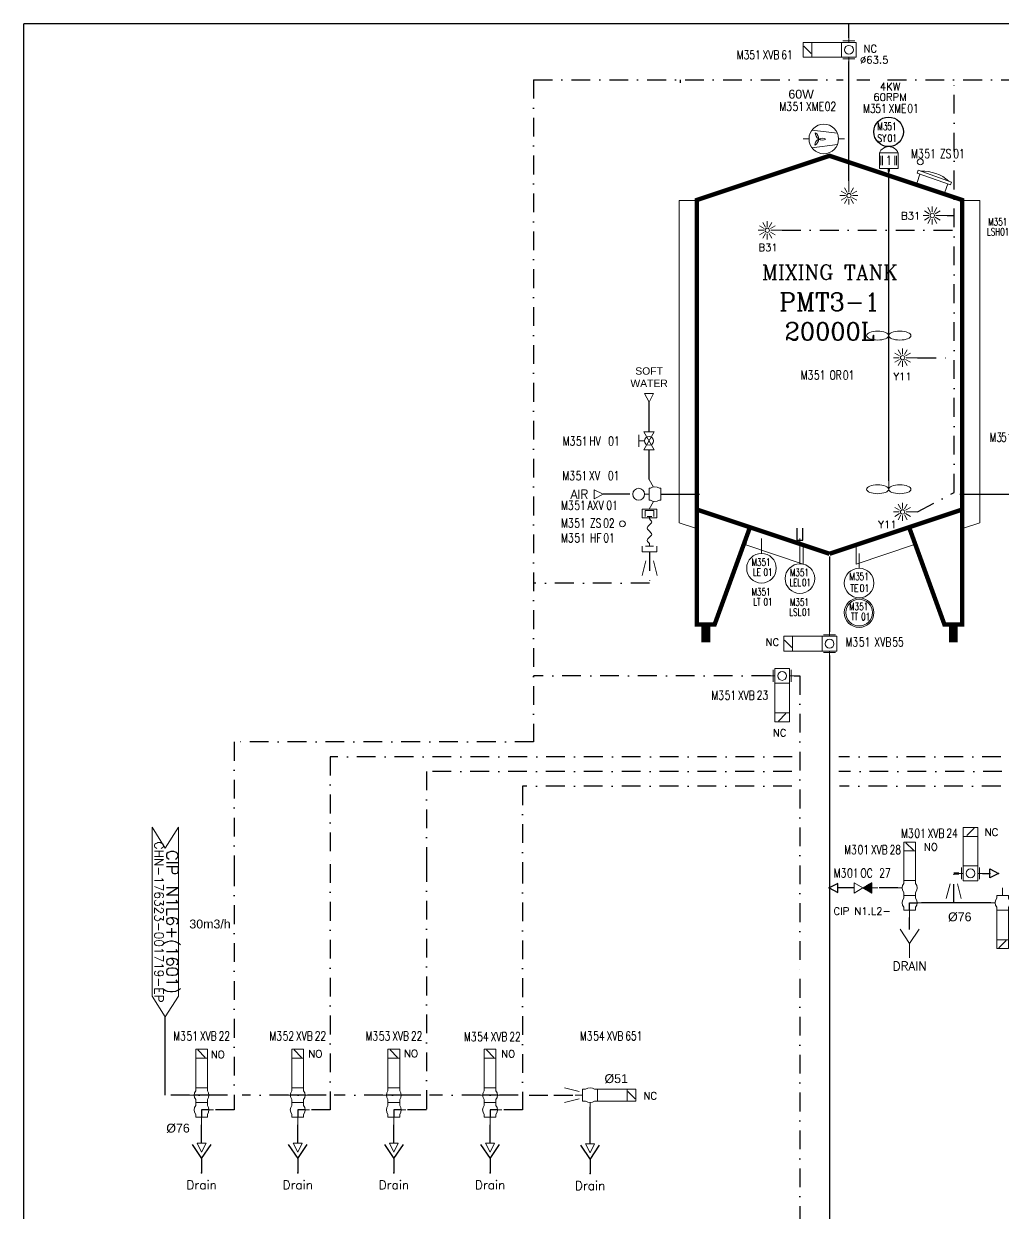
# Model space of a CAD drawing. Header units: inches. Extents: x 11605 to 13264, y 22375 to 23337.
# Drawn here: x 11675.7 to 12006.4, y 22830.9 to 23232.4 of the extents above; entities that cross this region are included whole.
import ezdxf
from ezdxf.enums import TextEntityAlignment as Align

# ---------------------------------------------------------------- set-up
doc = ezdxf.new("R2010")
doc.units = ezdxf.units.IN
doc.header["$MEASUREMENT"] = 0
doc.linetypes.add('ACAD_ISO02W100', pattern=[15, 12, -3])
doc.linetypes.add('DASHDOT2', pattern=[12.7, 6.35, -3.175, 0, -3.175])
for name, color, linetype in [('14 Pipe Water Cold', 142, 'Continuous'), ('CUVERIE', 7, 'Continuous'), ('DIAMETRE', 7, 'Continuous'), ('MATERIEL-DIVERS', 7, 'Continuous'), ('POMPES-PROCESS', 7, 'Continuous'), ('REPERES', 7, 'Continuous'), ('techn-data', 7, 'Continuous'), ('TEXTE', 7, 'Continuous'), ('TEXTES', 7, 'Continuous'), ('TUYAUTERIE-AIR INSTRUMENT', 3, 'Continuous'), ('TUYAUTERIE-EAU', 5, 'Continuous'), ('TUYAUTERIE-EGOUT', 32, 'Continuous'), ('TUYAUTERIE-NEP', 4, 'DASHDOT2'), ('TXT_FR', 7, 'Continuous'), ('VANNES', 7, 'Continuous')]:
    doc.layers.add(name, color=color, linetype=linetype)
for name, color, linetype, lineweight in [('15 Pipe Drain', 32, 'Continuous', 30), ('17 Pipe CIP', 4, 'DASHDOT2', 50), ('19 Pipe Process', 30, 'Continuous', 30), ('31 Equipment', 7, 'Continuous', 9), ('33 Instruments Labels', 7, 'Continuous', 9), ('43 TXT English', 7, 'Continuous', 9), ('44 TXT French', 7, 'Continuous', 9), ('AM_0', 7, 'Continuous', 30)]:
    doc.layers.add(name, color=color, linetype=linetype, lineweight=lineweight)
doc.layers.get('REPERES').off()
doc.styles.add('ROMANC', font='romanc')
doc.styles.add('ROMANS', font='ROMANS.SHX')
doc.styles.add('ROMANT', font='romant')
doc.styles.get("Standard").update_dxf_attribs({"font": 'arial.ttf'})
doc.styles.add('USER1', font='TXT.SHX', dxfattribs={"bigfont": 'gbcbig.shx'})

# ---------------------------------------------------------------- blocks, each defined once
blk = doc.blocks.new('APV-TNK-INSULAT-12')
at = {"layer": '31 Equipment', "color": 7}
for p, q in [((-24.95, 67), (-28.22, 67)), ((-28.22, 67), (-28.22, 6.51)), ((24.95, 67), (28.22, 67)), ((28.22, 67), (28.22, 6.51)), ((-28.22, 6.51), (-24.95, 5.42)), ((28.22, 6.51), (24.95, 5.42)), ((-15.74, 2.35), (-4.98, -1.24)), ((-4.98, -1.24), (-4.98, 2.26)), ((15.74, 2.35), (4.98, -1.24)), ((4.98, -1.24), (4.98, 2.26))]:
    blk.add_line(p, q, dxfattribs=at)
at = {"layer": '31 Equipment'}
for p, q in [((-24.95, 5.42), (-24.95, 67)), ((24.95, 5.42), (24.95, 67)), ((-15.74, 2.35), (-14.94, 5.58)), ((-14.94, 5.58), (-4.98, 2.26)), ((14.94, 5.58), (4.98, 2.26)), ((15.74, 2.35), (14.94, 5.58))]:
    blk.add_line(p, q, dxfattribs=at)
at = {"layer": '31 Equipment', "ltscale": 38}
blk.add_point((0, 0), dxfattribs=at)
blk = doc.blocks.new('APV-TNK-ACC-MANHOLE-1')
at = {"layer": '31 Equipment'}
for p, q in [((-6, 3), (-6, 4)), ((-6, 4), (6, 4)), ((-6, 3), (6, 3)), ((-5, 0), (-5, 3)), ((5, 3), (5, 0)), ((6, 3), (6, 4))]:
    blk.add_line(p, q, dxfattribs=at)
blk.add_arc((0, -8), 13, 67.3801, 112.6199, dxfattribs=at)
blk = doc.blocks.new('APV-TNK-GEN-11')
at = {"layer": '31 Equipment', "color": 7}
for points, const_width in [([(-14.94, 21.58), (-21.58, 3.32), (-24.9, 3.32), (-24.9, 83), (0, 91.3), (24.9, 83), (24.9, 3.32), (21.58, 3.32), (14.94, 21.58)], 0.83), ([(-24.9, 24.9), (0, 16.6)], 0.83), ([(24.9, 24.9), (0, 16.6)], 0.83), ([(-23.24, 3.32), (-23.24, 0)], 1.66), ([(23.24, 3.32), (23.24, 0)], 1.66)]:
    blk.add_lwpolyline(points, dxfattribs=dict(at, const_width=const_width))
at = {"layer": '31 Equipment', "ltscale": 38}
blk.add_point((0, 16), dxfattribs=at)
blk = doc.blocks.new('APV-INS-POS-GEN-1')
at = {"layer": '31 Equipment', "color": 5}
blk.add_circle((0, 0), 1, dxfattribs=at)
blk = doc.blocks.new('APV-FTG-CONX-QUICK-1')
at = {"layer": '31 Equipment'}
for p, q in [((-0.5, 2.5), (2.5, 2.5)), ((-0.5, -2.5), (-0.5, 2.5)), ((0, 1.5), (2, 1.5)), ((0, 0.83), (0, -0.83)), ((2, 1.5), (2, -1.5)), ((2.5, 2.5), (2.5, -2.5)), ((2.5, -2.5), (-0.5, -2.5)), ((0, -0.83), (0, -0.83)), ((2, -1.5), (0, -1.5))]:
    blk.add_line(p, q, dxfattribs=at)
blk = doc.blocks.new('APV-FTG-CONX-HOSE-1')
at = {"layer": '31 Equipment'}
for p, q in [((-4.17, 0), (-5, 0)), ((4.17, 0), (5, 0))]:
    blk.add_line(p, q, dxfattribs=at)
for points in [[(-4.17, 0), (-3.63, 0.5), (-3.42, 0.71), (-3.13, 0.79), (-2.83, 0.71), (-2.58, 0.5), (-1.54, -0.5), (-1.33, -0.71), (-1.04, -0.79), (-0.75, -0.71), (-0.5, -0.5), (0, 0)], [(0, 0), (0.54, 0.5), (0.75, 0.71), (1.04, 0.79), (1.33, 0.71), (1.58, 0.5), (2.62, -0.5), (2.83, -0.71), (3.12, -0.79), (3.42, -0.71), (3.67, -0.5), (4.17, 0)]]:
    blk.add_lwpolyline(points, dxfattribs=at)
blk = doc.blocks.new('APV-FTG-CONX-SCREWED-1')
at = {"layer": '31 Equipment'}
for p, q in [((0, 2.5), (2, 2.5)), ((0, 1.33), (0, -1.33)), ((2, 2.5), (2, -2.5)), ((0, -1.33), (0, -1.33)), ((2, -2.5), (0, -2.5))]:
    blk.add_line(p, q, dxfattribs=at)
blk = doc.blocks.new('APV-FCE-GEN-REDCON-1')
at = {"layer": '31 Equipment', "color": 7}
for p, q in [((-2.5, 2.5), (2.5, 1.25)), ((2.5, 1.25), (2.5, 1.25)), ((2.5, -1.25), (-2.5, -2.5))]:
    blk.add_line(p, q, dxfattribs=at)
blk = doc.blocks.new('APV-SIGN-ARW-FLOW-1')
at = {"layer": '31 Equipment'}
for p, q in [((-1.5, -1.5), (-1.5, 1.5)), ((-1.5, 1.5), (1.5, 0)), ((1.5, 0), (-1.5, -1.5))]:
    blk.add_line(p, q, dxfattribs=at)
blk = doc.blocks.new('APV-TNK-ACC-MOT-1')
at = {"layer": '31 Equipment', "color": 7}
for p, q in [((3.15, 6.4), (-3.15, 6.4)), ((-3.15, 6.4), (-3.15, 1.15)), ((-2.64, 5.35), (-2.64, 2.2)), ((-2.1, 5.35), (-2.1, 2.2)), ((2.1, 5.35), (2.1, 2.2)), ((2.66, 5.35), (2.66, 2.2)), ((3.15, 1.15), (3.15, 6.4)), ((-3.15, 1.15), (3.15, 1.15))]:
    blk.add_line(p, q, dxfattribs=at)
blk.add_arc((0, 5.09), 3.41, 22.6199, 157.3801, dxfattribs=at)
at = {"layer": '31 Equipment', "ltscale": 38}
blk.add_point((0, 0), dxfattribs=at)
at = {"layer": '31 Equipment', "color": 7}
blk.add_trace([(-0.39, 0), (0.39, 0), (-0.39, 1.15), (0.39, 1.15)], dxfattribs=at)
at = {"layer": '31 Equipment', "style": 'ROMANT', "width": 0.8}
blk.add_text('1', height=3, dxfattribs=at).set_placement((0, 3.89), align=Align.MIDDLE)
blk = doc.blocks.new('APV-TNK-ACC-AGIT-1')
at = {"layer": '31 Equipment'}
blk.add_line((0, 0), (0, -8), dxfattribs=at)
for centre in [(-2.5, -8), (2.5, -8)]:
    blk.add_ellipse(centre, major_axis=(-2.5, 0), ratio=0.4, dxfattribs=at)
blk = doc.blocks.new('INSTR-M-L-SY')
at = {"layer": 'MATERIEL-DIVERS', "color": 7}
blk.add_circle((0, 0), 5, dxfattribs=at)
blk = doc.blocks.new('APV-VLV-BFLY-SVS-3')
at = {"layer": '31 Equipment', "ltscale": 38}
for p, q in [((1.25, 15.25), (-1.25, 12.75)), ((-2.5, 0), (-4, 0)), ((2.5, 2.5), (-2.5, 2.5)), ((-2.5, 2.5), (-2.5, -2.5)), ((2.5, -2.5), (2.5, 2.5)), ((2.5, 0), (4, 0)), ((-2.5, -2.5), (2.5, -2.5))]:
    blk.add_line(p, q, dxfattribs=at)
at = {"layer": '31 Equipment'}
for p, q in [((-3, 2), (-3, -2)), ((3, -2), (3, 2))]:
    blk.add_line(p, q, dxfattribs=at)
at = {"layer": '31 Equipment', "ltscale": 38}
for points in [[(-2.5, 12.5), (2.5, 12.5), (2.5, 15.5), (-2.5, 15.5)], [(-2.5, 2.5), (2.5, 2.5), (2.5, 12.5), (-2.5, 12.5)]]:
    blk.add_lwpolyline(points, close=True, dxfattribs=at)
blk.add_circle((0, 0), 1.5, dxfattribs=at)
blk = doc.blocks.new('APV-TNK-ACC-SPRAYBALL-1')
at = {"layer": '31 Equipment'}
for p, q in [((0, -3.81), (0, 0)), ((-1.03, -4.4), (-2.65, -3.47)), ((-0.6, -3.97), (-1.53, -2.35)), ((0.6, -3.97), (1.53, -2.35)), ((1.03, -4.4), (2.65, -3.47)), ((-1.19, -5), (-3.05, -5)), ((-1.03, -5.6), (-2.65, -6.53)), ((-0.6, -6.03), (-1.53, -7.65)), ((0, -6.19), (0, -8.05)), ((0.6, -6.03), (1.53, -7.65)), ((1.03, -5.6), (2.65, -6.53)), ((1.19, -5), (3.05, -5))]:
    blk.add_line(p, q, dxfattribs=at)
blk.add_circle((0, -5), 0.738, dxfattribs=at)
blk = doc.blocks.new('APV-VLV-SSEAT-SW41-3')
at = {"layer": '31 Equipment', "ltscale": 38}
for p, q in [((1.25, 15.25), (-1.25, 12.75)), ((-2, 2.5), (-2, 1.5)), ((2, 2.5), (2, 1.5)), ((2.5, 0), (4, 0)), ((-2, -2.5), (-2, -1.5)), ((2, -2.5), (-2, -2.5)), ((-2, -2.5), (2, -2.5)), ((0, -2.5), (0, -5)), ((2, -2.5), (2, -1.5))]:
    blk.add_line(p, q, dxfattribs=at)
for points in [[(-2, 12.5), (2, 12.5), (2, 15.5), (-2, 15.5)], [(-2, 2.5), (2, 2.5), (2, 12.5), (-2, 12.5)]]:
    blk.add_lwpolyline(points, close=True, dxfattribs=at)
for start, end in [(143.1301, 216.8699), (323.1301, 36.8699)]:
    blk.add_arc((0, 0), 2.5, start, end, dxfattribs=at)
blk = doc.blocks.new('EGOUT')
at = {"color": 7}
for p, q in [((-3.2, 9.61), (0, 4.81)), ((0, 4.81), (3.2, 9.61)), ((0, 4.81), (0, 0))]:
    blk.add_line(p, q, dxfattribs=at)
at = {"color": 7, "extrusion": (0, -1, 0)}
blk.add_point((0, 0), dxfattribs=at)
at = {"layer": 'POMPES-PROCESS', "style": 'ROMANS'}
blk.add_attdef('EGOUT', text='', height=3, dxfattribs=at).set_placement((0, -4), align=Align.MIDDLE)
blk = doc.blocks.new('APV-VLV-SSEAT-SW44-4')
at = {"layer": '31 Equipment', "ltscale": 38}
for p, q in [((1.25, 20.25), (-1.25, 17.75)), ((-4, 5), (-2.5, 5)), ((-2, 7.5), (-2, 6.5)), ((2, 7.5), (2, 6.5)), ((-2.5, 0), (-4, 0)), ((-2, 2.5), (-2, 3.5)), ((-2, 2.5), (2, 2.5)), ((-2, 2.5), (-2, 1.5)), ((2, 2.5), (2, 3.5)), ((2, 2.5), (2, 1.5)), ((-2, -1.5), (-2, -2.5)), ((-2, -2.5), (2, -2.5)), ((0, -2.5), (0, -5)), ((2, -1.5), (2, -2.5))]:
    blk.add_line(p, q, dxfattribs=at)
at = {"layer": '31 Equipment', "lineweight": 30}
for p, q in [((-2.5, 5), (2.5, 5)), ((-2.5, 0), (0, 0)), ((0, 0), (0, -2.5))]:
    blk.add_line(p, q, dxfattribs=at)
at = {"layer": '31 Equipment'}
blk.add_line((2.5, 5), (4, 5), dxfattribs=at)
at = {"layer": '31 Equipment', "ltscale": 38}
for points in [[(-2, 17.5), (2, 17.5), (2, 20.5), (-2, 20.5)], [(-2, 7.5), (2, 7.5), (2, 17.5), (-2, 17.5)]]:
    blk.add_lwpolyline(points, close=True, dxfattribs=at)
for centre, start, end in [((0, 5), 143.1301, 216.8699), ((0, 5), 323.1301, 36.8699), ((0, 0), 143.1301, 216.8699), ((0, 0), 323.1301, 36.8699)]:
    blk.add_arc(centre, 2.5, start, end, dxfattribs=at)
blk = doc.blocks.new('APV-FTG-GEN-DRAIN-1')
at = {"layer": '31 Equipment'}
for p, q in [((-3.2, 9.61), (0, 4.81)), ((0, 4.81), (3.2, 9.61)), ((0, 0), (0, 4.81))]:
    blk.add_line(p, q, dxfattribs=at)
at = {"layer": '43 TXT English', "style": 'ROMANS'}
blk.add_attdef('DRAIN', text='', height=3, dxfattribs=at).set_placement((0, -4), align=Align.MIDDLE)
at = {"layer": '44 TXT French', "style": 'ROMANS'}
blk.add_attdef('EGOUT', text='', height=3, dxfattribs=at).set_placement((0, -4), align=Align.MIDDLE)
blk = doc.blocks.new('APV-VLV-SSEAT-SW43-41')
at = {"layer": '31 Equipment', "ltscale": 38}
for p, q in [((1.25, 20.25), (-1.25, 17.75)), ((-2, 7.5), (-2, 6.5)), ((2, 7.5), (2, 6.5)), ((2.5, 5), (4, 5)), ((-2.5, 0), (-4, 0)), ((-2, 2.5), (-2, 3.5)), ((-2, 2.5), (2, 2.5)), ((-2, 2.5), (-2, 1.5)), ((2, 2.5), (2, 3.5)), ((2, 2.5), (2, 1.5)), ((-2, -1.5), (-2, -2.5)), ((-2, -2.5), (2, -2.5)), ((0, -2.5), (0, -5)), ((2, -1.5), (2, -2.5))]:
    blk.add_line(p, q, dxfattribs=at)
at = {"layer": '31 Equipment', "lineweight": 30}
for p, q in [((0, 0), (-2.5, 0)), ((0, -2.5), (0, 0))]:
    blk.add_line(p, q, dxfattribs=at)
at = {"layer": '31 Equipment', "ltscale": 38}
for points in [[(-2, 17.5), (2, 17.5), (2, 20.5), (-2, 20.5)], [(-2, 7.5), (2, 7.5), (2, 17.5), (-2, 17.5)]]:
    blk.add_lwpolyline(points, close=True, dxfattribs=at)
for centre, start, end in [((0, 5), 143.1301, 216.8699), ((0, 5), 323.1301, 36.8699), ((0, 0), 143.1301, 216.8699), ((0, 0), 323.1301, 36.8699)]:
    blk.add_arc(centre, 2.5, start, end, dxfattribs=at)
blk = doc.blocks.new('FLE23-A')
at = {"color": 7}
for p, q in [((0, 1.5), (-3, 0)), ((-3, 0), (0, -1.5)), ((0, -1.5), (0, 1.5))]:
    blk.add_line(p, q, dxfattribs=at)
at = {"layer": 'MATERIEL-DIVERS', "color": 7, "extrusion": (-1, 0, 0)}
blk.add_point((-3, 0), dxfattribs=at)
at = {"layer": 'MATERIEL-DIVERS', "color": 2}
for p in [(-3, 0), (0, 0)]:
    blk.add_point(p, dxfattribs=at)
at = {"layer": 'MATERIEL-DIVERS', "color": 7, "extrusion": (1, 0, 0)}
blk.add_point((0, 0), dxfattribs=at)
blk = doc.blocks.new('APV-SIGN-ARW-DWG-1')
at = {"layer": '31 Equipment'}
for p, q in [((-32, 4.49), (25, 4.49)), ((-32, 4.49), (-25, 0)), ((25, 4.49), (32, 0)), ((-25, 0), (-32, -4.49)), ((32, 0), (25, -4.49)), ((-32, -4.49), (25, -4.49))]:
    blk.add_line(p, q, dxfattribs=at)
at = {"layer": '31 Equipment', "style": 'ROMANS', "width": 0.8}
for tag, p in [('TEXT1', (0, 0.37)), ('TEXT2', (0, -3.63))]:
    blk.add_attdef(tag, text='', height=3, dxfattribs=at).set_placement(p, align=Align.CENTER)
blk = doc.blocks.new('REPNORM')
at = {"layer": 'TEXTES', "style": 'ROMANS', "width": 0.75}
for tag, p in [('ZONE', (-9.75, -1.25)), ('SOUSZONE', (-5.25, -1.25)), ('ELEMENT', (0, -1.25)), ('NUM', (4.5, -1.25))]:
    blk.add_attdef(tag, p, '', height=3, dxfattribs=at)
blk = doc.blocks.new('REPNORM1')
at = {"layer": 'TEXTES', "style": 'ROMANS', "width": 0.75}
for tag, p in [('ZONE', (-9.75, -1.25)), ('SOUSZONE', (-5.25, -1.25)), ('ELEMENT', (-0.75, -1.25)), ('NUM', (5.59, -1.22))]:
    blk.add_attdef(tag, p, '', height=3, dxfattribs=at)
blk = doc.blocks.new('REPINS2')
at = {"layer": 'TEXTES', "style": 'ROMANS', "width": 0.7}
for tag, p in [('ZONE', (-3.35, 0.8)), ('SOUSZONE', (0.05, 0.8)), ('NUM', (0.7, -2.6))]:
    blk.add_attdef(tag, p, '', height=2.5, dxfattribs=at)
blk.add_attdef('ELEMENT', text='', height=2.5, dxfattribs=at).set_placement((-1.56, -2.59), align=Align.CENTER)
blk = doc.blocks.new('APV-INS-M-L-LE2')
at = {"layer": '31 Equipment', "color": 7}
blk.add_line((5, 0), (13, 0), dxfattribs=at)
at = {"layer": '31 Equipment', "lineweight": 25}
blk.add_lwpolyline([(17, 1), (13, 1), (13, 0), (13, -1), (17, -1)], dxfattribs=at)
at = {"layer": '31 Equipment', "color": 7}
blk.add_circle((0, 0), 5, dxfattribs=at)
at = {"layer": '33 Instruments Labels', "style": 'ROMANS', "width": 0.8}
blk.add_attdef('LE?', text='', height=3, dxfattribs=at).set_placement((0, 0), align=Align.MIDDLE)
blk = doc.blocks.new('APV-INS-M-L-TE')
at = {"layer": '31 Equipment', "color": 7}
blk.add_line((0, -5), (0, -10), dxfattribs=at)
blk.add_circle((0, 0), 5, dxfattribs=at)
at = {"layer": '33 Instruments Labels', "style": 'ROMANS', "width": 0.8, "flags": 8}
blk.add_attdef('TE', text='', height=3, dxfattribs=at).set_placement((0, 0), align=Align.MIDDLE)
blk = doc.blocks.new('APV-INS-F-L-TT')
at = {"layer": '31 Equipment'}
for radius in [5, 4.5]:
    blk.add_circle((0, 0), radius, dxfattribs=at)
blk = doc.blocks.new('REPINS')
at = {"layer": 'TEXTES', "style": 'ROMANS', "width": 0.75}
for tag, p in [('ZONE', (-3.3, 1)), ('SOUSZONE', (0.1, 1)), ('NUM', (0.2, -3))]:
    blk.add_attdef(tag, p, '', height=2.5, dxfattribs=at)
blk.add_attdef('ELEMENT', text='', height=2.5, dxfattribs=at).set_placement((-0.2, -3), align=Align.RIGHT)
blk = doc.blocks.new('APV-INS-M-L-LE1')
at = {"layer": '31 Equipment', "color": 7}
blk.add_line((0, -5), (0, -10), dxfattribs=at)
blk.add_circle((0, 0), 5, dxfattribs=at)
blk = doc.blocks.new('APV-FCE-NRV-GEN-1')
at = {"layer": '31 Equipment'}
h = blk.add_hatch(dxfattribs=at)
h.set_pattern_fill('ANSI31', color=256, scale=0.01, style=0)
h.set_pattern_definition([(45, (0, 0), (-0.02245064, 0.02245064), [])])
h.paths.add_polyline_path([(3, 1.75), (3, -1.75), (0, 0)])
at = {"layer": '31 Equipment', "linetype": 'ACAD_ISO02W100', "ltscale": 38}
for p, q in [((-3, 0), (-5, 0)), ((0, 0), (-3, 1.75)), ((-3, 1.75), (-3, -1.75)), ((0, 0), (-3, -1.75)), ((0, 0), (3, 1.75)), ((0, 0), (3, -1.75)), ((3, 1.75), (3, -1.75)), ((3, 0), (5, 0))]:
    blk.add_line(p, q, dxfattribs=at)
blk = doc.blocks.new('APV-PMP-GEN-FAN-1')
at = {"layer": '31 Equipment', "ltscale": 38}
for p, q in [((-5, 0), (-7, 0)), ((5, 0), (7, 0))]:
    blk.add_line(p, q, dxfattribs=at)
at = {"layer": '31 Equipment', "color": 7}
for p, q in [((4.62, 1.91), (-4.01, 2.99)), ((-3.44, 2.92), (-3.44, 2.92)), ((-4.03, -2.96), (4.65, -1.85))]:
    blk.add_line(p, q, dxfattribs=at)
blk.add_circle((0, 0), 5, dxfattribs=at)
for centre, radius, start, end in [((-4.14, 0.04), 2.42, 297.7105, 59.0333), ((-0.6, -2.14), 2.41, 57.3705, 179.0726), ((-0.42, 2.11), 2.48, 179.801, 296.7761)]:
    blk.add_arc(centre, radius, start, end, dxfattribs=at)
blk = doc.blocks.new('APV-VLV-SAMPL-PRD20-2')
at = {"layer": '31 Equipment', "ltscale": 38}
for p, q in [((-2.54, 2.44), (-4, 5)), ((-5.5, 0), (-4, 0)), ((-4, 2), (-3.5, 2)), ((-4, -2), (-4, 2)), ((-0.5, 2), (0, 2)), ((0, -2), (0, 2)), ((0, -2), (0, 2)), ((-4, -2), (-3.5, -2)), ((-2.54, -2.44), (-4, -5)), ((-0.5, -2), (0, -2))]:
    blk.add_line(p, q, dxfattribs=at)
at = {"layer": '31 Equipment'}
blk.add_circle((-7.5, 0), 2, dxfattribs=at)
at = {"layer": '31 Equipment', "ltscale": 38}
for start, end in [(53.1301, 126.8699), (233.1301, 306.8699)]:
    blk.add_arc((-2, 0), 2.5, start, end, dxfattribs=at)
blk = doc.blocks.new('APV-VLVM-BALL-KHV+MF-1')
at = {"layer": '31 Equipment', "ltscale": 38}
for p, q in [((-3, 0), (-4, 0)), ((3, 0), (4, 0))]:
    blk.add_line(p, q, dxfattribs=at)
at = {"layer": '31 Equipment'}
for p, q in [((-3, 1.734), (-3, -1.734)), ((-3, -1.734), (3, 1.734)), ((3, -1.734), (-3, 1.734)), ((-2, 3.5), (2, 3.5)), ((0, 1.5), (0, 3.5)), ((3, 1.734), (3, -1.734))]:
    blk.add_line(p, q, dxfattribs=at)
blk.add_circle((0, 0), 1.5, dxfattribs=at)

msp = doc.modelspace()

# ---------------------------------------------------------------- linework, layer by layer
at = {"layer": '14 Pipe Water Cold'}
for p, q in [((11887.06, 23094.52), (11887.06, 23104.56)), ((11887.06, 23078.49), (11887.06, 23088.52))]:
    msp.add_line(p, q, dxfattribs=at)
at = {"layer": '15 Pipe Drain'}
msp.add_line((11975.14, 22926.49), (11975.14, 22930.49), dxfattribs=at)
at = {"layer": '17 Pipe CIP', "ltscale": 2}
msp.add_line((11990.03, 22945.41), (11991.71, 22945.41), dxfattribs=at)
at = {"layer": '19 Pipe Process'}
for p, q in [((11891.06, 23073.49), (11904.06, 23073.49)), ((11992.06, 23073.49), (12010.06, 23073.49)), ((11948.06, 23052.49), (11948.06, 23026.99)), ((11948.06, 23018.99), (11948.06, 22823.45)), ((12002.56, 22935.49), (11979.14, 22935.49))]:
    msp.add_line(p, q, dxfattribs=at)
at = {"layer": '31 Equipment'}
msp.add_line((11938.06, 23051.49), (11938.06, 23058.49), dxfattribs=at)
at = {"layer": 'AM_0'}
msp.add_line((11723.56, 22870.5), (11723.56, 22896.98), dxfattribs=at)
at = {"layer": 'MATERIEL-DIVERS'}
msp.add_line((11968.06, 23077.99), (11968.06, 23182.49), dxfattribs=at)
at = {"layer": 'TUYAUTERIE-AIR INSTRUMENT'}
msp.add_line((11880.56, 23073.49), (11871.56, 23073.49), dxfattribs=at)
at = {"layer": 'TUYAUTERIE-EAU'}
for p, q in [((12489.13, 23232.42), (11675.72, 23232.42)), ((11675.72, 22490.59), (11675.72, 23232.42)), ((11954.61, 23227.63), (11954.61, 23232.42)), ((11954.61, 23179.37), (11954.61, 23219.63))]:
    msp.add_line(p, q, dxfattribs=at)
at = {"layer": 'TUYAUTERIE-EGOUT'}
for p, q in [((11867.12, 22854), (11867.12, 22866.5)), ((11735.83, 22854.25), (11735.83, 22860.5)), ((11768.32, 22854.25), (11768.32, 22860.5)), ((11800.82, 22854.25), (11800.82, 22860.5)), ((11833.32, 22854.25), (11833.32, 22860.5))]:
    msp.add_line(p, q, dxfattribs=at)
at = {"layer": 'TUYAUTERIE-NEP'}
for p, q in [((11848.06, 23213.49), (11952.66, 23213.49)), ((11848.06, 23213.49), (11848.06, 22989.83)), ((11897.74, 23212.48), (11897.74, 23213.49)), ((11957.33, 23213.49), (11961.68, 23213.49)), ((11967.68, 23213.49), (12063.06, 23213.49)), ((11990.13, 23074.07), (11990.13, 23213.49)), ((11987.78, 23167.65), (11990.13, 23167.65)), ((11932.03, 23162.65), (11990.13, 23162.65)), ((11977.75, 23119.62), (11990.13, 23119.62)), ((11977.75, 23067.53), (11990.13, 23074.07)), ((11887.2, 23053.99), (11887.2, 23043.49)), ((11887.2, 23043.49), (11848.06, 23043.49)), ((11928.06, 23012.12), (11848.06, 23012.12)), ((11936.06, 23012.12), (11938.06, 23012.12)), ((11938.06, 23012.12), (11938.06, 22909.75)), ((11746.83, 22989.83), (11746.83, 22947.45)), ((11848.06, 22989.83), (11746.83, 22989.83)), ((11779.32, 22984.83), (11779.32, 22948.56)), ((11935.42, 22984.83), (11779.32, 22984.83)), ((12005.99, 22984.83), (11951.2, 22984.83)), ((11811.82, 22979.83), (11811.82, 22948.94)), ((11935.37, 22979.83), (11811.82, 22979.83)), ((12006.31, 22979.83), (11951.2, 22979.83)), ((11844.32, 22974.83), (11844.32, 22948.38)), ((11935.37, 22974.83), (11844.32, 22974.83)), ((12005.93, 22974.83), (11951.42, 22974.83)), ((11811.82, 22948.94), (11811.82, 22865.5)), ((11746.83, 22947.45), (11746.83, 22865.5)), ((11779.32, 22948.56), (11779.32, 22865.5)), ((11844.32, 22948.38), (11844.32, 22865.5)), ((11990.03, 22935.41), (11990.03, 22945.41)), ((11999.71, 22945.41), (12002.21, 22945.41)), ((11956.36, 22940.49), (11950.92, 22940.49)), ((11971.14, 22940.49), (11962.36, 22940.49)), ((11938.06, 22909.75), (11938.06, 22687.55)), ((11744.57, 22870.5), (11723.56, 22870.5)), ((11777.97, 22870.5), (11749.52, 22870.5)), ((11809.92, 22870.5), (11780.6, 22870.5)), ((11842.88, 22870.5), (11812.88, 22870.5)), ((11846.49, 22870.5), (11854.93, 22870.5)), ((11854.93, 22870.5), (11863.37, 22870.5)), ((11746.83, 22865.5), (11739.83, 22865.5)), ((11779.32, 22865.5), (11772.32, 22865.5)), ((11811.82, 22865.5), (11804.82, 22865.5)), ((11844.32, 22865.5), (11837.32, 22865.5))]:
    msp.add_line(p, q, dxfattribs=at)

# ---------------------------------------------------------------- block references
at = {"layer": '31 Equipment'}
for name, p, rotation in [('APV-SIGN-ARW-FLOW-1', (11887.06, 23106.06), 269.9999999999997), ('APV-VLVM-BALL-KHV+MF-1', (11887.06, 23091.52), 89.99999999999991), ('APV-INS-M-L-LE2', (11938.06, 23044.99), 90), ('APV-INS-M-L-LE1', (11925.06, 23048.49), 180), ('APV-INS-M-L-TE', (11958.06, 23043.49), 180)]:
    msp.add_blockref(name, p, dxfattribs=dict(at, rotation=rotation))
for name, p in [('APV-VLV-SAMPL-PRD20-2', (11891.06, 23073.49)), ('APV-INS-F-L-TT', (11958.06, 23033.49)), ('APV-VLV-BFLY-SVS-3', (11995.71, 22945.41))]:
    msp.add_blockref(name, p, dxfattribs=at)
at = {"layer": '31 Equipment', "xscale": -1}
msp.add_blockref('APV-VLV-SSEAT-SW43-41', (11975.14, 22935.49), dxfattribs=at)
at = {"layer": '31 Equipment', "xscale": -1, "rotation": 270}
msp.add_blockref('APV-FCE-GEN-REDCON-1', (11990.03, 22939.41), dxfattribs=at)
at = {"layer": '31 Equipment'}
ref = msp.add_blockref('APV-FTG-GEN-DRAIN-1', (11975.14, 22916.93), dxfattribs=at)
ref.add_attrib('EGOUT', 'DRAIN', dxfattribs={"layer": '44 TXT French', "height": 3, "style": 'ROMANS'}).set_placement((11975.14, 22914.11), align=Align.MIDDLE)
ref.add_attrib('DRAIN', 'DRAIN', dxfattribs={"layer": '43 TXT English', "height": 3, "style": 'ROMANS'}).set_placement((11975.14, 22914.11), align=Align.MIDDLE)
at = {"layer": '33 Instruments Labels'}
for name, p in [('INSTR-M-L-SY', (11968.03, 23195.91)), ('APV-INS-POS-GEN-1', (11878.06, 23063.49))]:
    msp.add_blockref(name, p, dxfattribs=at)
at = {"layer": '33 Instruments Labels', "xscale": -1}
for name, p in [('APV-INS-POS-GEN-1', (11978.73, 23185.76)), ('APV-TNK-ACC-SPRAYBALL-1', (11954.61, 23179.37))]:
    msp.add_blockref(name, p, dxfattribs=at)
at = {"layer": '33 Instruments Labels', "xscale": -1, "rotation": 270}
for p in [(11987.78, 23167.65), (11932.03, 23162.65), (11977.75, 23119.62), (11977.75, 23067.53)]:
    msp.add_blockref('APV-TNK-ACC-SPRAYBALL-1', p, dxfattribs=at)
at = {"layer": '33 Instruments Labels', "yscale": 1.5, "zscale": 1.5}
for p, xscale in [((11968.06, 23139.09), 1.5), ((11968.06, 23087.18), -1.5)]:
    msp.add_blockref('APV-TNK-ACC-AGIT-1', p, dxfattribs=dict(at, xscale=xscale))
at = {"layer": '33 Instruments Labels', "rotation": 180}
msp.add_blockref('APV-VLV-SSEAT-SW41-3', (12006.56, 22935.49), dxfattribs=at)
at = {"layer": 'CUVERIE'}
msp.add_blockref('APV-TNK-ACC-MOT-1', (11968.08, 23182.41), dxfattribs=at)
at = {"layer": 'CUVERIE', "xscale": -1.8, "yscale": 1.8, "zscale": 1.8}
for name, p in [('APV-TNK-GEN-11', (11948.06, 23023.49)), ('APV-TNK-INSULAT-12', (11948.06, 23052.13))]:
    msp.add_blockref(name, p, dxfattribs=at)
at = {"layer": 'CUVERIE', "xscale": -1, "rotation": 340.6180997303045}
msp.add_blockref('APV-TNK-ACC-MANHOLE-1', (11982.34, 23177.15), dxfattribs=at)
at = {"layer": 'MATERIEL-DIVERS'}
for name, p in [('APV-PMP-GEN-FAN-1', (11946.13, 23193.51)), ('FLE23-A', (11950.92, 22940.49)), ('APV-FCE-NRV-GEN-1', (11959.36, 22940.49))]:
    msp.add_blockref(name, p, dxfattribs=at)
for name, p, rotation in [('APV-FTG-CONX-QUICK-1', (11887.2, 23065.99), 90.00000000000001), ('APV-FTG-CONX-HOSE-1', (11887.2, 23060.99), 90.00000000000001), ('APV-FTG-CONX-SCREWED-1', (11887.2, 23055.99), 270), ('APV-FCE-GEN-REDCON-1', (11887.26, 23048.49), 90.00000000000001), ('APV-SIGN-ARW-FLOW-1', (11735.83, 22852.75), 270), ('APV-SIGN-ARW-FLOW-1', (11768.32, 22852.75), 270), ('APV-SIGN-ARW-FLOW-1', (11800.82, 22852.75), 270), ('APV-SIGN-ARW-FLOW-1', (11833.32, 22852.75), 270), ('APV-SIGN-ARW-FLOW-1', (11867.12, 22852.5), 270)]:
    msp.add_blockref(name, p, dxfattribs=dict(at, rotation=rotation))
ref = msp.add_blockref('APV-SIGN-ARW-DWG-1', (11723.56, 22928.98), dxfattribs=dict(at, rotation=270))
ref.add_attrib('TEXT1', 'CIP N1L6+(1601)', dxfattribs={"layer": '31 Equipment', "height": 4, "rotation": 270, "style": 'USER1'}).set_placement((11723.93, 22928.98), align=Align.CENTER)
ref.add_attrib('TEXT2', 'CHN-176323-001719-EP', dxfattribs={"layer": '31 Equipment', "height": 3, "rotation": 270, "style": 'USER1'}).set_placement((11719.93, 22928.98), align=Align.CENTER)
at = {"layer": 'MATERIEL-DIVERS', "xscale": -1}
msp.add_blockref('FLE23-A', (12002.21, 22945.41), dxfattribs=at)
at = {"layer": 'MATERIEL-DIVERS', "xscale": -1, "rotation": 180}
msp.add_blockref('APV-FCE-GEN-REDCON-1', (11860.97, 22870.5), dxfattribs=at)
at = {"layer": 'MATERIEL-DIVERS'}
for p in [(11735.83, 22844.25), (11768.32, 22844.25), (11800.82, 22844.25), (11833.32, 22844.25), (11867.12, 22844)]:
    msp.add_blockref('EGOUT', p, dxfattribs=at).add_auto_attribs({'EGOUT': 'Drain'})
at = {"layer": 'REPERES'}
ref = msp.add_blockref('REPNORM1', (11926.18, 23221.67), dxfattribs=at)
ref.add_attrib('ZONE', 'M3', (11916.69, 23220.42), dxfattribs={"layer": 'TEXTES', "height": 3, "style": 'ROMANS', "width": 0.75})
ref.add_attrib('SOUSZONE', '51', (11920.93, 23220.42), dxfattribs={"layer": 'TEXTES', "height": 3, "style": 'ROMANS', "width": 0.75})
ref.add_attrib('ELEMENT', 'XVB', (11925.44, 23220.42), dxfattribs={"layer": 'TEXTES', "height": 3, "style": 'ROMANS', "width": 0.75})
ref.add_attrib('NUM', '61', (11931.77, 23220.44), dxfattribs={"layer": 'TEXTES', "height": 3, "style": 'ROMANS', "width": 0.75})
for name, p, values in [('REPNORM1', (11940.85, 23204.23), {'ZONE': 'M3', 'SOUSZONE': '51', 'ELEMENT': 'XME', 'NUM': '02'}), ('REPINS', (11967.48, 23195.53), {'ZONE': 'M3', 'SOUSZONE': '51', 'ELEMENT': 'SY', 'NUM': '01'}), ('REPNORM', (11985.38, 23188.29), {'ZONE': 'M3', 'SOUSZONE': '51', 'ELEMENT': 'ZS', 'NUM': '01'}), ('REPINS2', (12005.06, 23163.49), {'ZONE': 'M3', 'SOUSZONE': '51', 'NUM': '01', 'ELEMENT': 'LSH'}), ('REPNORM', (11948.06, 23113.49), {'ZONE': 'M3', 'SOUSZONE': '51', 'ELEMENT': 'OR', 'NUM': '01'}), ('REPNORM1', (11867.66, 23091.19), {'ZONE': 'M3', 'SOUSZONE': '51', 'ELEMENT': 'HV', 'NUM': '01'}), ('REPNORM1', (11867.56, 23079.49), {'ZONE': 'M3', 'SOUSZONE': '51', 'ELEMENT': 'XV', 'NUM': '01'}), ('REPNORM1', (11867.06, 23069.49), {'ZONE': 'M3', 'SOUSZONE': '51', 'ELEMENT': 'AXV', 'NUM': '01'}), ('REPNORM', (11867.06, 23063.49), {'ZONE': 'M3', 'SOUSZONE': '51', 'ELEMENT': 'ZS', 'NUM': '02'}), ('REPNORM', (11867.1, 23058.49), {'ZONE': 'M3', 'SOUSZONE': '51', 'ELEMENT': 'HF', 'NUM': '01'}), ('REPINS2', (11925.06, 23048.49), {'ZONE': 'M3', 'SOUSZONE': '51', 'NUM': '01', 'ELEMENT': 'LE'}), ('REPINS2', (11938.06, 23044.99), {'ZONE': 'M3', 'SOUSZONE': '51', 'NUM': '01', 'ELEMENT': 'LEL'}), ('REPINS', (11958.06, 23043.49), {'ZONE': 'M3', 'SOUSZONE': '51', 'ELEMENT': 'TE', 'NUM': '01'}), ('REPINS2', (11925.06, 23038.49), {'ZONE': 'M3', 'SOUSZONE': '51', 'NUM': '01', 'ELEMENT': 'LT'}), ('REPINS2', (11938.06, 23034.99), {'ZONE': 'M3', 'SOUSZONE': '51', 'NUM': '01', 'ELEMENT': 'LSL'}), ('REPINS2', (11958.06, 23033.49), {'ZONE': 'M3', 'SOUSZONE': '51', 'NUM': '01', 'ELEMENT': 'TT'}), ('REPNORM', (11963.23, 23023.32), {'ZONE': 'M3', 'SOUSZONE': '51', 'ELEMENT': 'XVB', 'NUM': ' 55'}), ('REPNORM1', (11917.87, 23005.33), {'ZONE': 'M3', 'SOUSZONE': '51', 'ELEMENT': 'XVB', 'NUM': '23'}), ('REPNORM1', (11981.98, 22958.7), {'ZONE': 'M3', 'SOUSZONE': '01', 'ELEMENT': 'XVB', 'NUM': '24'}), ('REPNORM1', (11962.78, 22953.15), {'ZONE': 'M3', 'SOUSZONE': '01', 'ELEMENT': 'XVB', 'NUM': '28'}), ('REPNORM1', (11959.26, 22945.28), {'ZONE': 'M3', 'SOUSZONE': '01', 'ELEMENT': 'OC', 'NUM': '27'}), ('REPNORM1', (11736, 22890.23), {'ZONE': 'M3', 'SOUSZONE': '51', 'ELEMENT': 'XVB', 'NUM': '22'}), ('REPNORM1', (11768.49, 22890.23), {'ZONE': 'M3', 'SOUSZONE': '52', 'ELEMENT': 'XVB', 'NUM': '22'}), ('REPNORM1', (11800.99, 22890.23), {'ZONE': 'M3', 'SOUSZONE': '53', 'ELEMENT': 'XVB', 'NUM': '22'}), ('REPNORM1', (11834.24, 22889.98), {'ZONE': 'M3', 'SOUSZONE': '54', 'ELEMENT': 'XVB', 'NUM': '22'}), ('REPNORM1', (11873.44, 22890.23), {'ZONE': 'M3', 'SOUSZONE': '54', 'ELEMENT': 'XVB', 'NUM': '651'})]:
    msp.add_blockref(name, p, dxfattribs=at).add_auto_attribs(values)
ref = msp.add_blockref('REPNORM1', (11968.76, 23203.54), dxfattribs=at)
ref.add_attrib('ZONE', 'M3', (11959.41, 23202.28), dxfattribs={"layer": 'TEXTES', "height": 3, "style": 'ROMANS', "width": 0.75})
ref.add_attrib('SOUSZONE', '51', (11963.51, 23202.29), dxfattribs={"layer": 'TEXTES', "height": 3, "style": 'ROMANS', "width": 0.75})
ref.add_attrib('ELEMENT', 'XME', (11968.01, 23202.29), dxfattribs={"layer": 'TEXTES', "height": 3, "style": 'ROMANS', "width": 0.75})
ref.add_attrib('NUM', '01', (11974.34, 23202.32), dxfattribs={"layer": 'TEXTES', "height": 3, "style": 'ROMANS', "width": 0.75})
ref = msp.add_blockref('REPNORM1', (12011.28, 23092.49), dxfattribs=at)
ref.add_attrib('ZONE', 'M3', (12002.14, 23091.24), dxfattribs={"layer": 'TEXTES', "height": 3, "style": 'ROMANS', "width": 0.75})
ref.add_attrib('SOUSZONE', '51', (12006.03, 23091.24), dxfattribs={"layer": 'TEXTES', "height": 3, "style": 'ROMANS', "width": 0.75})
ref.add_attrib('ELEMENT', 'XVB', (12010.53, 23091.24), dxfattribs={"layer": 'TEXTES', "height": 3, "style": 'ROMANS', "width": 0.75})
ref.add_attrib('NUM', '31', (12016.86, 23091.26), dxfattribs={"layer": 'TEXTES', "height": 3, "style": 'ROMANS', "width": 0.75})
at = {"layer": 'VANNES'}
for name, p, rotation in [('APV-VLV-BFLY-SVS-3', (11954.61, 23223.63), 90), ('APV-VLV-BFLY-SVS-3', (11948.06, 23022.99), 90), ('APV-VLV-BFLY-SVS-3', (11932.06, 23012.12), 180), ('APV-VLV-SSEAT-SW41-3', (11867.12, 22870.5), 270)]:
    msp.add_blockref(name, p, dxfattribs=dict(at, rotation=rotation))
at = {"layer": 'VANNES', "xscale": -1, "rotation": 180}
msp.add_blockref('APV-SIGN-ARW-FLOW-1', (11870.06, 23073.49), dxfattribs=at)
at = {"layer": 'VANNES', "xscale": -1}
for p in [(11735.83, 22865.5), (11768.32, 22865.5), (11800.82, 22865.5), (11833.32, 22865.5)]:
    msp.add_blockref('APV-VLV-SSEAT-SW44-4', p, dxfattribs=at)

# ---------------------------------------------------------------- texts
at = {"layer": '31 Equipment', "style": 'ROMANS'}
msp.add_text('CIP N1.L2-', height=2.5, dxfattribs=at).set_placement((11949.38, 22931.43))
at = {"layer": '31 Equipment', "insert": (11887.08, 23113.04), "char_height": 2.5, "attachment_point": 5}
msp.add_mtext_dynamic_manual_height_columns('SOFT WATER', width=13.7649, gutter_width=1, heights=[0], dxfattribs=at)
at = {"layer": 'DIAMETRE'}
for s, p in [('60W', (11934.15, 23207.14)), ('30m3/h', (11731.69, 22926.81)), ('%%C76', (11988.13, 22929.23)), ('%%C51', (11872.01, 22874.57)), ('%%C76', (11723.91, 22857.86))]:
    msp.add_text(s, height=3, dxfattribs=at).set_placement(p)
at = {"layer": 'techn-data', "style": 'ROMANS'}
for s, p in [('NC', (11961.82, 23224.01)), ('%%C63.5', (11963.15, 23220.2)), ('4KW', (11968.52, 23211.17)), ('60RPM', (11968.52, 23207.67)), ('B31', (11975.47, 23167.58)), ('B31', (11927.29, 23156.88)), ('Y11', (11972.75, 23113.23)), ('Y11', (11967.6, 23063.25)), ('NC', (11928.75, 23023.52)), ('NC', (11931.2, 22992.88)), ('NC', (12002.81, 22959.31)), ('NO', (11982.29, 22954.33)), ('NO', (11741.28, 22884.22)), ('NO', (11774.27, 22884.42)), ('NO', (11806.61, 22884.53)), ('NO', (11839.43, 22884.41)), ('NC', (11887.46, 22870.22))]:
    msp.add_text(s, height=2.5, dxfattribs=at).set_placement(p, align=Align.MIDDLE_CENTER)
at = {"layer": 'TEXTE', "style": 'ROMANS'}
msp.add_text('AIR', height=3, dxfattribs=at).set_placement((11863.56, 23073.49), align=Align.MIDDLE)
at = {"layer": 'TXT_FR', "width": 112.5, "attachment_point": 5, "style": 'ROMANC'}
for s, insert, char_height in [('MIXING TANK', (11948.06, 23148.49), 5), ('PMT3-1', (11948.06, 23138.49), 6), ('20000L', (11948.06, 23128.49), 6)]:
    msp.add_mtext(s, dxfattribs=dict(at, insert=insert, char_height=char_height))

doc.saveas('drawing.dxf')
